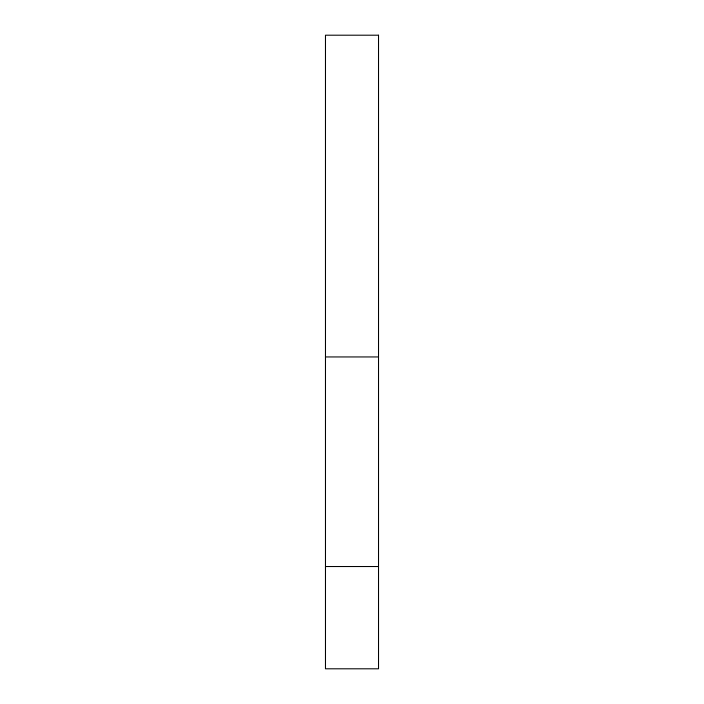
<?xml version="1.0" encoding="UTF-8"?>
<svg xmlns="http://www.w3.org/2000/svg" width="704" height="704" viewBox="0 0 704 704"><rect width="100%" height="100%" fill="white"/><g stroke="black" fill="none" stroke-linecap="round" stroke-linejoin="round"><path stroke-width="1.06" d="M325.477 356.946L378.523 356.946M325.477 566.526L378.523 566.526M378.523 35.2L325.477 35.2L325.477 668.8L378.523 668.8L378.523 35.2"/></g></svg>
